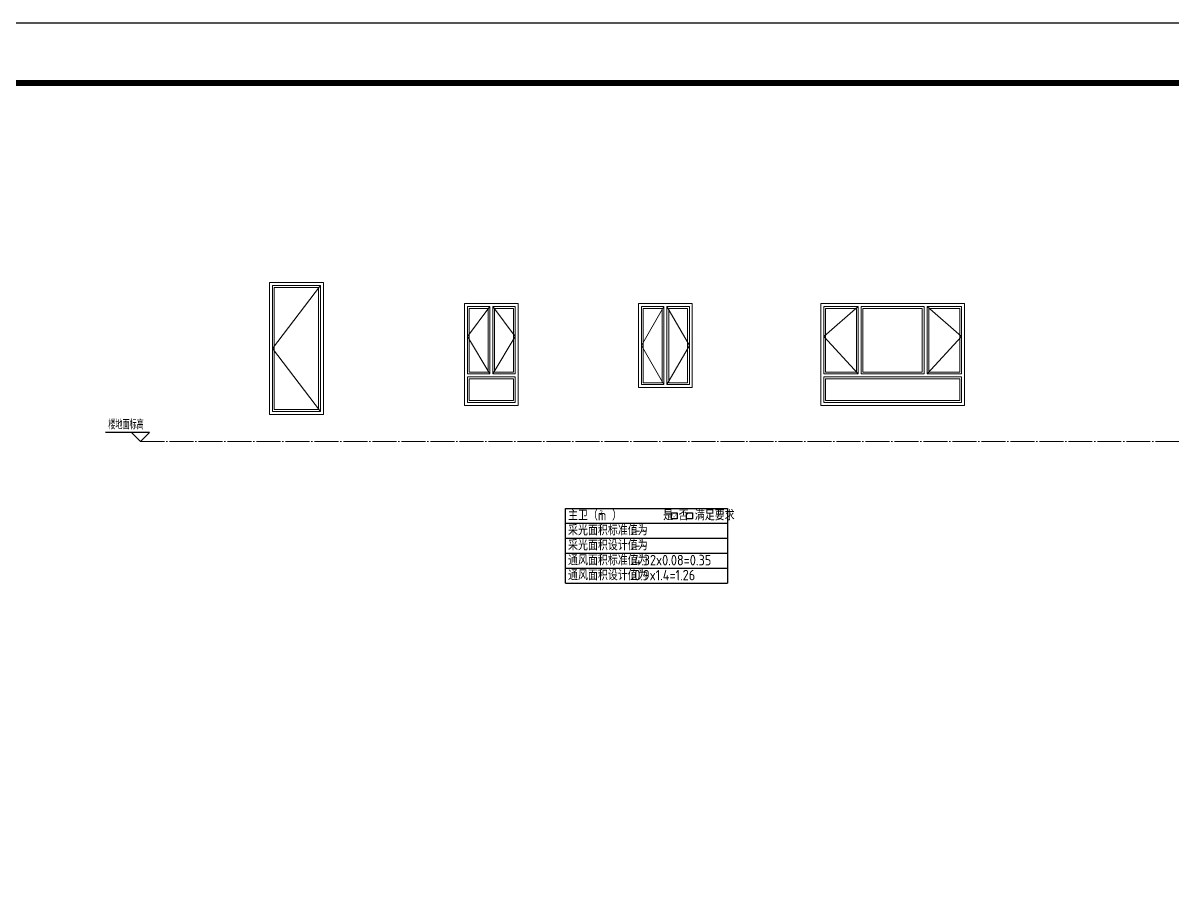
# Model space of a CAD drawing. Extents: x -518115 to 389031, y -231062 to 1628073.
# Drawn here: x 7938 to 27121, y 301480 to 315815 of the extents above; entities that cross this region are included whole.
import ezdxf

# ---------------------------------------------------------------- set-up
doc = ezdxf.new("R2010")
doc.units = 0
doc.header["$LTSCALE"] = 1000
doc.header["$MEASUREMENT"] = 0
doc.linetypes.add('DOTE', pattern=[2.42, 2, -0.2, 0.02, -0.2])
for name, color, linetype in [('AD-INDX', 43, 'Continuous'), ('DIM_ELEV', 3, 'Continuous'), ('图框', 140, 'Continuous')]:
    doc.layers.add(name, color=color, linetype=linetype)
for name, color, linetype, lineweight in [('DOTE', 19, 'DOTE', 9), ('WINDOW', 144, 'Continuous', 15), ('立面-普通轮廓', 7, 'Continuous', 18), ('立面-窗开启线', 250, 'Continuous', 13)]:
    doc.layers.add(name, color=color, linetype=linetype, lineweight=lineweight)
doc.layers.add('yichutu', color=7, linetype='Continuous', true_color=0xffffff, plot=False)
doc.layers.add('不打印-标记', color=10, linetype='Continuous', lineweight=9, plot=False)
doc.styles.add('_TCH_DIM', font='SIMPLEX.shx', dxfattribs={"width": 0.7, "bigfont": 'GBCBIG.shx'})
doc.styles.get("Standard").update_dxf_attribs({"font": 'gbenor.shx', "bigfont": 'gbcbig.shx'})

# ---------------------------------------------------------------- blocks, each defined once
blk = doc.blocks.new('TK')
at = {"layer": '图框'}
blk.add_lwpolyline([(465375, 548714), (549475, 548714), (549475, 489314), (465375, 489314)], close=True, dxfattribs=at)
blk.add_lwpolyline([(465375, 548714), (549475, 548714), (549475, 489314), (465375, 489314)], close=True, dxfattribs=at)
at = {"layer": '图框', "const_width": 100}
blk.add_lwpolyline([(548475, 490314), (548475, 547714), (467875, 547714), (467875, 490314)], close=True, dxfattribs=at)
blk = doc.blocks.new('yct-841-594-84100-59399.9999999999-100-1000.0')
at = {"layer": 'yichutu', "color": 7, "true_color": 0xffffff}
blk.add_lwpolyline([(0, 0), (0, 59400), (84100, 59400), (84100, 0)], close=True, dxfattribs=at)

msp = doc.modelspace()

# ---------------------------------------------------------------- linework, layer by layer
for p, q in [((16994.2, 306465.5), (16994.2, 307715.5)), ((16994.2, 307715.5), (19699.8, 307715.5)), ((19699.8, 307715.5), (19699.8, 306465.5)), ((16994.2, 307465.5), (19699.8, 307465.5)), ((16994.2, 307465.5), (19699.8, 307465.5)), ((16994.2, 307215.5), (19699.8, 307215.5)), ((16994.2, 306965.5), (19699.8, 306965.5)), ((16994.2, 306715.5), (19699.8, 306715.5)), ((16994.2, 306465.5), (19699.8, 306465.5))]:
    msp.add_line(p, q)
for points in [[(18762, 307639), (18862, 307639), (18862, 307539), (18762, 307539)], [(19016, 307639), (19116, 307639), (19116, 307539), (19016, 307539)]]:
    msp.add_lwpolyline(points, close=True)
at = {"color": 6, "const_width": 5}
msp.add_lwpolyline([(18788, 307584.5), (18806, 307564), (18849, 307626)], dxfattribs=at)
at = {"layer": 'DIM_ELEV'}
for p, q in [((10052.1, 308982.5), (9317.5, 308982.5)), ((9902.1, 308832.5), (9752.1, 308982.5)), ((9902.1, 308832.5), (10052.1, 308982.5))]:
    msp.add_line(p, q, dxfattribs=at)
at = {"layer": 'DOTE', "ltscale": 0.2}
msp.add_line((9902.1, 308832.5), (51769.1, 308832.5), dxfattribs=at)
at = {"layer": 'WINDOW'}
for points in [[(12102.5, 311432.5), (12902.5, 311432.5), (12902.5, 309332.5), (12102.5, 309332.5)], [(15357.1, 311082.5), (15732.1, 311082.5), (15732.1, 309957.5), (15357.1, 309957.5)], [(16157.1, 311082.5), (15782.1, 311082.5), (15782.1, 309957.5), (16157.1, 309957.5)], [(18262.5, 311082.5), (18637.5, 311082.5), (18637.5, 309782.5), (18262.5, 309782.5)], [(19062.5, 311082.5), (18687.5, 311082.5), (18687.5, 309782.5), (19062.5, 309782.5)], [(21306.6, 311082.5), (21881.6, 311082.5), (21881.6, 309957.5), (21306.6, 309957.5)], [(21931.6, 311082.5), (22981.6, 311082.5), (22981.6, 309957.5), (21931.6, 309957.5)], [(23606.6, 311082.5), (23031.6, 311082.5), (23031.6, 309957.5), (23606.6, 309957.5)], [(15357.1, 309907.5), (16157.1, 309907.5), (16157.1, 309482.5), (15357.1, 309482.5)], [(21306.6, 309907.5), (23606.6, 309907.5), (23606.6, 309482.5), (21306.6, 309482.5)]]:
    msp.add_lwpolyline(points, close=True, dxfattribs=at)
at = {"layer": 'WINDOW', "color": 250}
for points in [[(12132.5, 311402.5), (12872.5, 311402.5), (12872.5, 309362.5), (12132.5, 309362.5)], [(15387.1, 311052.5), (15702.1, 311052.5), (15702.1, 309987.5), (15387.1, 309987.5)], [(16127.1, 311052.5), (15812.1, 311052.5), (15812.1, 309987.5), (16127.1, 309987.5)], [(18292.5, 311052.5), (18607.5, 311052.5), (18607.5, 309812.5), (18292.5, 309812.5)], [(19032.5, 311052.5), (18717.5, 311052.5), (18717.5, 309812.5), (19032.5, 309812.5)], [(21336.6, 311052.5), (21851.6, 311052.5), (21851.6, 309987.5), (21336.6, 309987.5)], [(21961.6, 311052.5), (22951.6, 311052.5), (22951.6, 309987.5), (21961.6, 309987.5)], [(23576.6, 311052.5), (23061.6, 311052.5), (23061.6, 309987.5), (23576.6, 309987.5)], [(15387.1, 309877.5), (16127.1, 309877.5), (16127.1, 309512.5), (15387.1, 309512.5)], [(21336.6, 309877.5), (23576.6, 309877.5), (23576.6, 309512.5), (21336.6, 309512.5)]]:
    msp.add_lwpolyline(points, close=True, dxfattribs=at)
at = {"layer": '立面-普通轮廓'}
for points in [[(12052.5, 311482.5), (12952.5, 311482.5), (12952.5, 309282.5), (12052.5, 309282.5)], [(15307.1, 311132.5), (16207.1, 311132.5), (16207.1, 309432.5), (15307.1, 309432.5)], [(18212.5, 311132.5), (19112.5, 311132.5), (19112.5, 309732.5), (18212.5, 309732.5)], [(21256.6, 311132.5), (23656.6, 311132.5), (23656.6, 309432.5), (21256.6, 309432.5)]]:
    msp.add_lwpolyline(points, close=True, dxfattribs=at)
at = {"layer": '立面-窗开启线', "color": 4, "ltscale": 0.5}
for points in [[(12902.5, 311432.5), (12102.5, 310382.5), (12902.5, 309332.5)], [(15732.1, 311082.5), (15357.1, 310582.5), (15732.1, 309957.5)], [(15782.1, 311082.5), (16157.1, 310582.5), (15782.1, 309957.5)], [(18637.5, 311082.5), (18262.5, 310432.5), (18637.5, 309782.5)], [(18687.5, 311082.5), (19062.5, 310432.5), (18687.5, 309782.5)], [(21881.6, 311082.5), (21306.6, 310582.5), (21881.6, 309957.5)], [(23031.6, 311082.5), (23606.6, 310582.5), (23031.6, 309957.5)]]:
    msp.add_lwpolyline(points, dxfattribs=at)

# ---------------------------------------------------------------- block references
msp.add_blockref('TK', (-466360.9, -232898.5))
at = {"layer": 'yichutu'}
msp.add_blockref('yct-841-594-84100-59399.9999999999-100-1000.0', (-985.9, 256415.2), dxfattribs=at)

# ---------------------------------------------------------------- texts
at = {"color": 91, "true_color": 0x7df289}
for s, p in [('是', (18625.8, 307514.4)), ('否', (18882.8, 307514.4)), ('满足要求', (19153.8, 307514.4))]:
    msp.add_text(s, height=175, dxfattribs=at).set_placement(p)
at = {"layer": 'AD-INDX', "color": 1}
msp.add_text('2', height=75.6, dxfattribs=at).set_placement((17562.2, 307606.6))
at = {"layer": 'DIM_ELEV', "color": 7, "style": '_TCH_DIM', "width": 0.7}
msp.add_text('楼地面标高', height=168.79, dxfattribs=at).set_placement((9363.5, 309032.6))
at = {"layer": '不打印-标记', "color": 1}
for s, p in [('主卫（m ）', (17037.3, 307514.4)), ('采光面积标准值为', (17037.3, 307264.4)), (':--', (18095, 307264.4)), ('通风面积标准值为', (17037.3, 306764.4)), (':4.32x0.08=0.35', (18095, 306764.4))]:
    msp.add_text(s, height=175, dxfattribs=at).set_placement(p)
at = {"layer": '不打印-标记', "color": 2}
for s, p in [('采光面积设计值为', (17037.3, 307014.4)), (':--', (18095, 307014.4)), ('通风面积设计值为', (17037.3, 306514.4)), (':0.9x1.4=1.26', (18095, 306514.4))]:
    msp.add_text(s, height=175, dxfattribs=at).set_placement(p)

doc.saveas('drawing.dxf')
